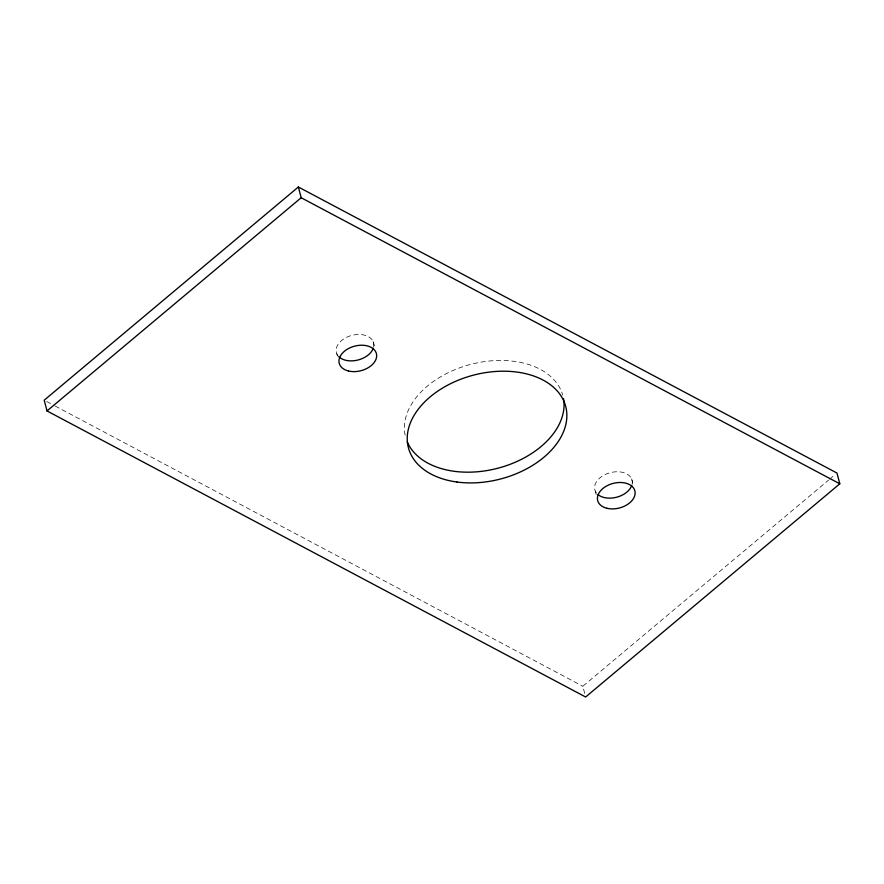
<?xml version="1.0" encoding="UTF-8"?>
<svg xmlns="http://www.w3.org/2000/svg" width="884" height="884" viewBox="0 0 884 884"><rect width="100%" height="100%" fill="white"/><g stroke="black" fill="none" stroke-linecap="round" stroke-linejoin="round"><path stroke-width="0.66" stroke-dasharray="4.42 3.31" d="M584.7 693.421L582.821 686.26L828.54 480.134M829.601 479.25L834.872 474.83M46.642 401.491L53.946 405.38M55.173 406.021L582.821 686.26M631.629 478.896L632.889 483.67M595.252 491.007L596.192 494.587M373.181 341.633L374.429 346.406M336.804 353.744L337.423 356.13M337.953 355.688A19.216 12.685 -14.7 0 1 352.384 335.257A19.216 12.685 -14.7 0 1 373.589 347.169M596.402 492.952A19.216 12.685 -14.7 0 1 610.844 472.531A19.216 12.685 -14.7 0 1 632.049 484.432M405.159 435.226A81.317 53.67 -14.7 0 1 471.492 364.175A81.317 53.67 -14.7 0 1 562.721 395.148"/><path stroke-width="1.33" d="M298.361 186.999L44.2 400.198L47.018 410.938L585.639 697.001L839.8 483.802L836.982 473.062L298.361 186.999L301.179 197.74L839.8 483.802M47.018 410.938L301.179 197.74M373.247 348.318A19.216 12.685 -14.7 0 1 357.589 360.108A19.216 12.685 -14.7 0 1 338.716 356.572M631.706 485.581A19.216 12.685 -14.7 0 1 616.855 497.173A19.216 12.685 -14.7 0 1 598.07 494.653M563.506 398.562A81.317 53.67 -14.7 0 1 499.515 467.78A81.317 53.67 -14.7 0 1 407.27 441.923M348.495 371.004A19.216 12.685 -14.7 0 0 376.672 355.622A19.216 12.685 -14.7 0 0 348.252 348.661A19.216 12.685 -14.7 0 0 348.495 371.004M606.954 508.278A19.216 12.685 -14.7 0 0 635.132 492.885A19.216 12.685 -14.7 0 0 606.711 485.924A19.216 12.685 -14.7 0 0 606.954 508.278M457.039 482.034A81.317 53.67 -14.7 0 0 566.103 408.165A81.317 53.67 -14.7 0 0 437.978 390.993A81.317 53.67 -14.7 0 0 457.039 482.034"/></g></svg>
